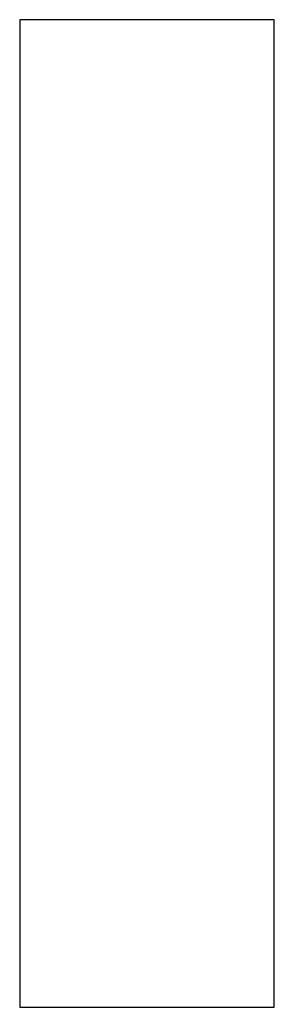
# Model space of a CAD drawing. Header units: millimetres. Extents: x 0 to 12.9, y 0 to 50.
import ezdxf

# ---------------------------------------------------------------- set-up
doc = ezdxf.new("R2010")
doc.units = ezdxf.units.MM
doc.layers.get('0').update_dxf_attribs({"linetype": 'CONTINUOUS'})

msp = doc.modelspace()

# ---------------------------------------------------------------- linework, layer by layer
msp.add_lwpolyline([(0, 0), (12.9, 0), (12.9, 50), (0, 50)], close=True)

doc.saveas('drawing.dxf')
